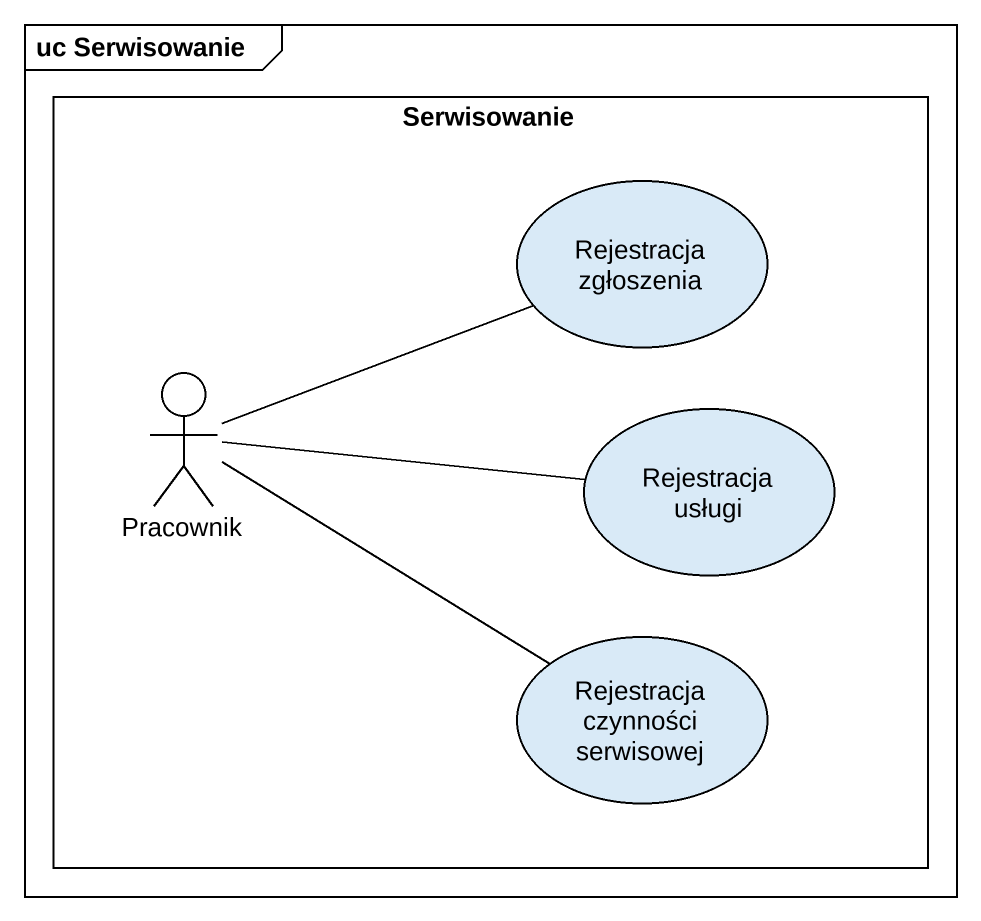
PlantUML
@startuml
mainframe uc Serwisowanie
rectangle Serwisowanie {
  usecase "Rejestracja zgłoszenia" as Rejestracja_zgłoszenia
  actor Pracownik
  usecase "Rejestracja usługi" as Rejestracja_usługi
  usecase "Rejestracja czynności serwisowej" as Rejestracja_czynności
}
Pracownik -right- Rejestracja_zgłoszenia
Pracownik -right- Rejestracja_usługi
Pracownik -right- Rejestracja_czynności
@enduml
